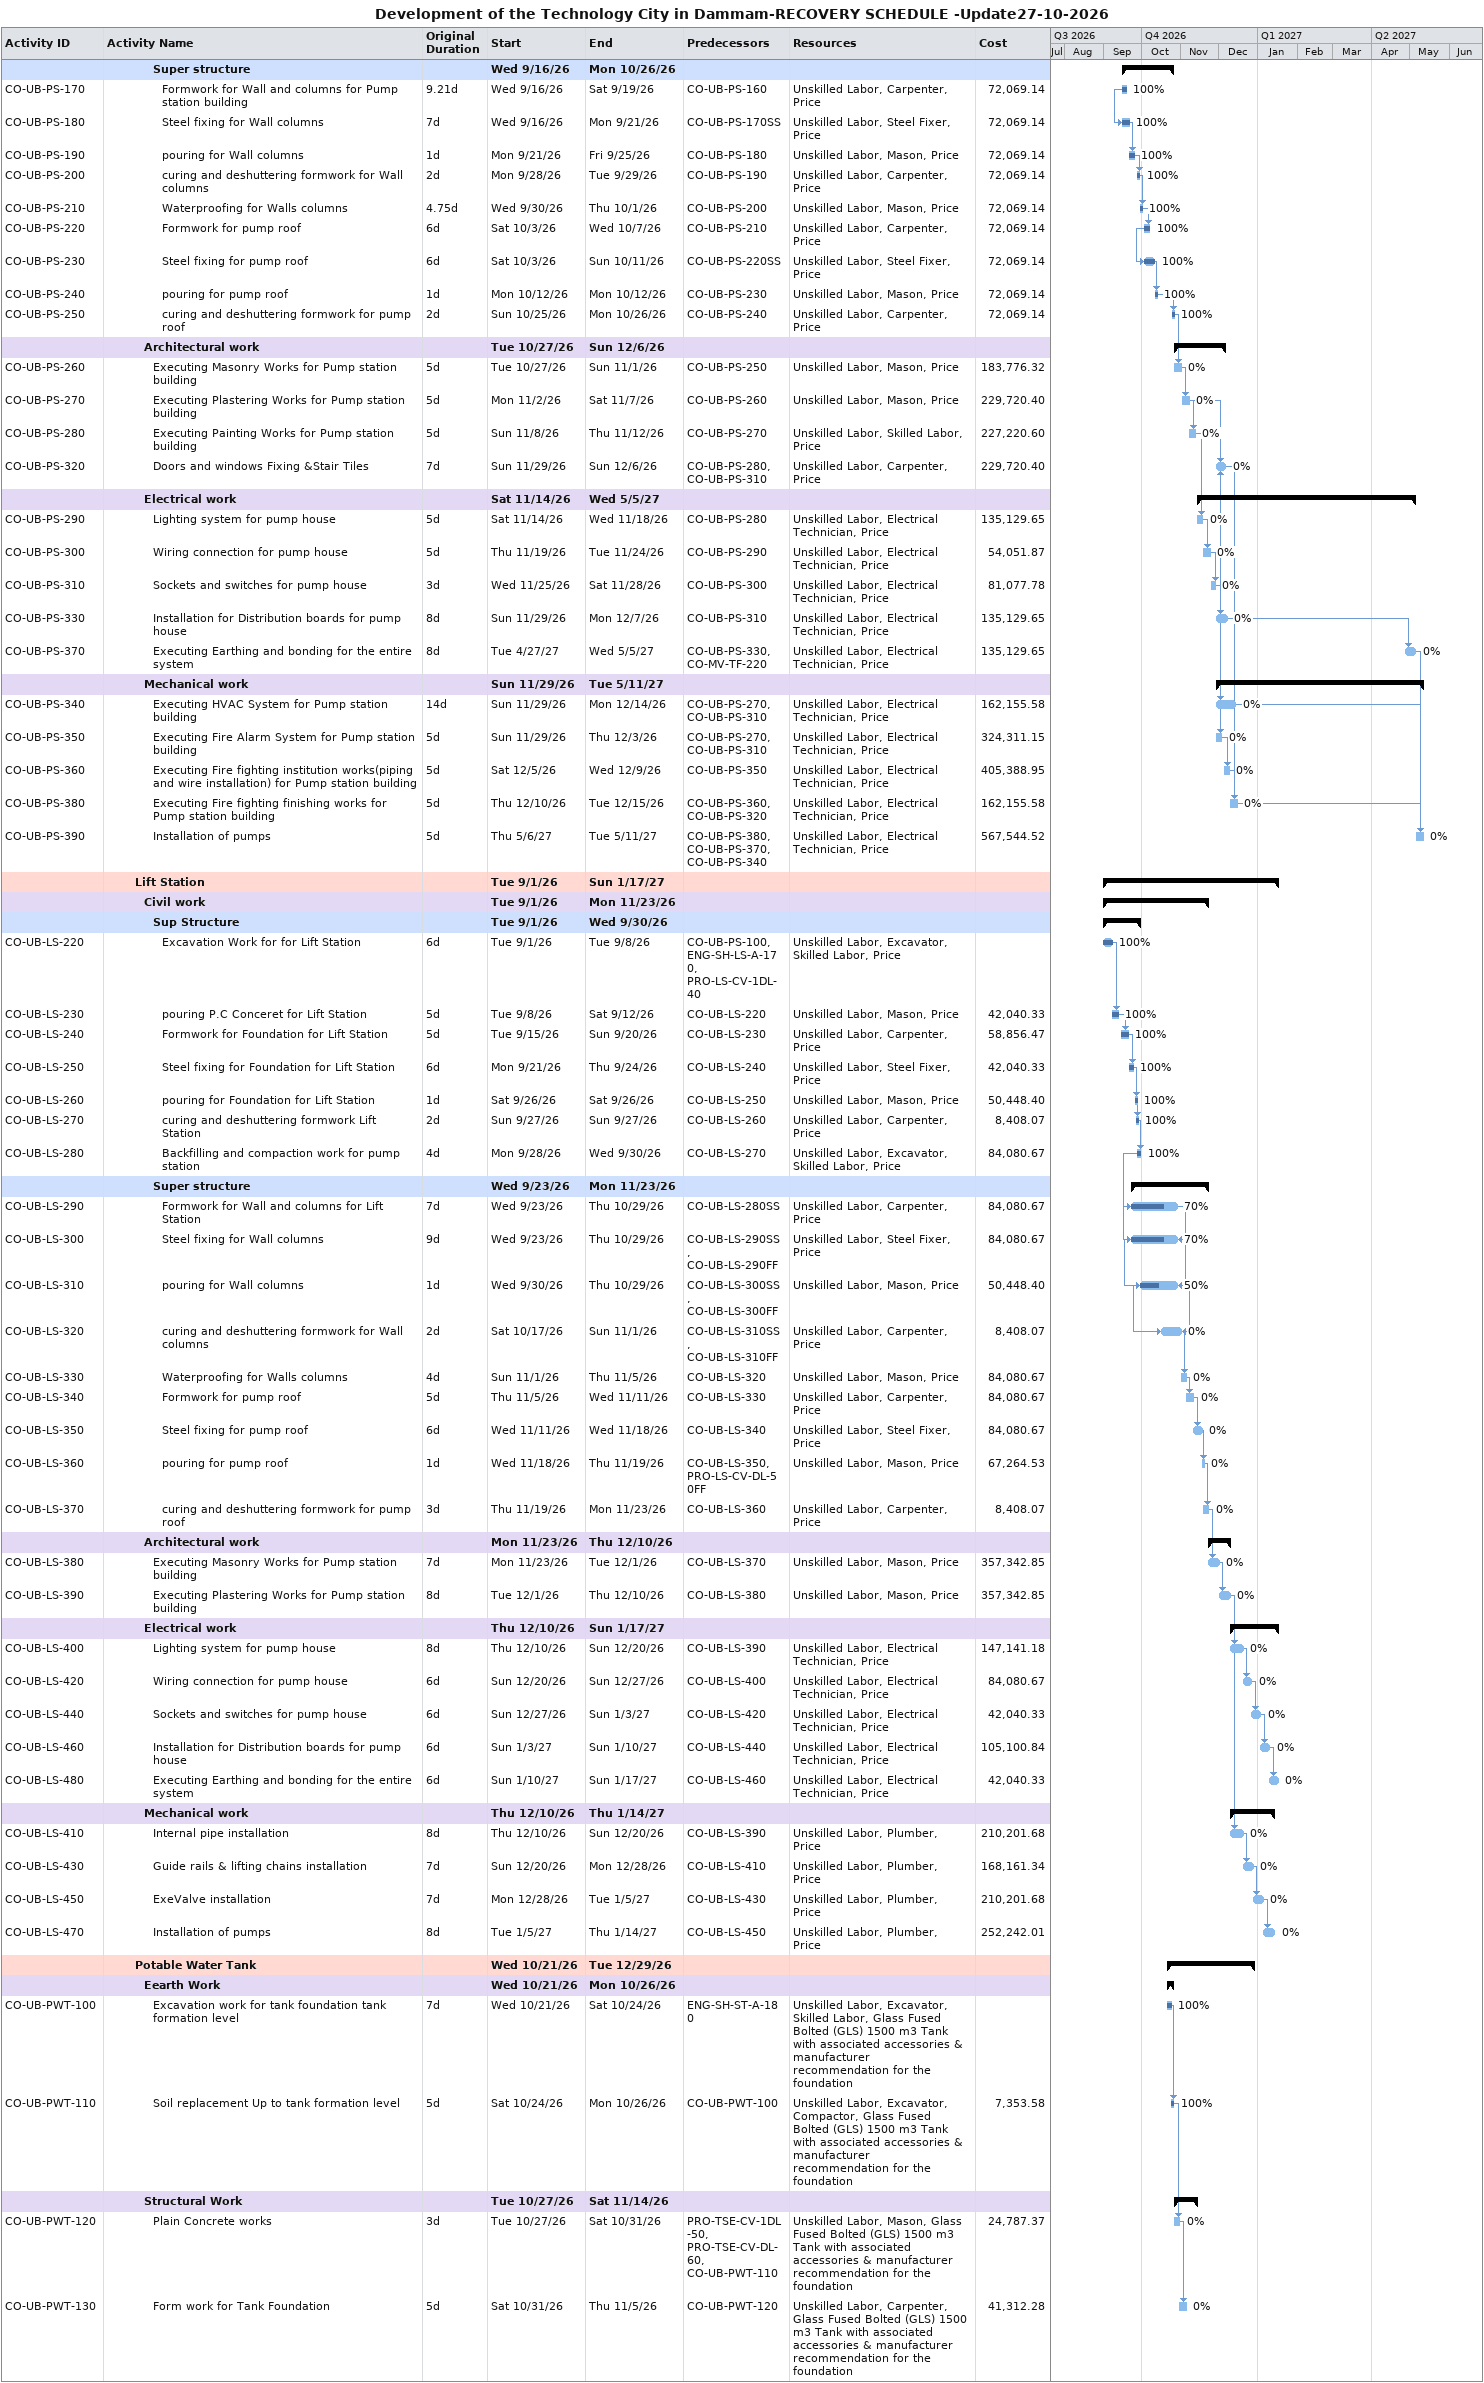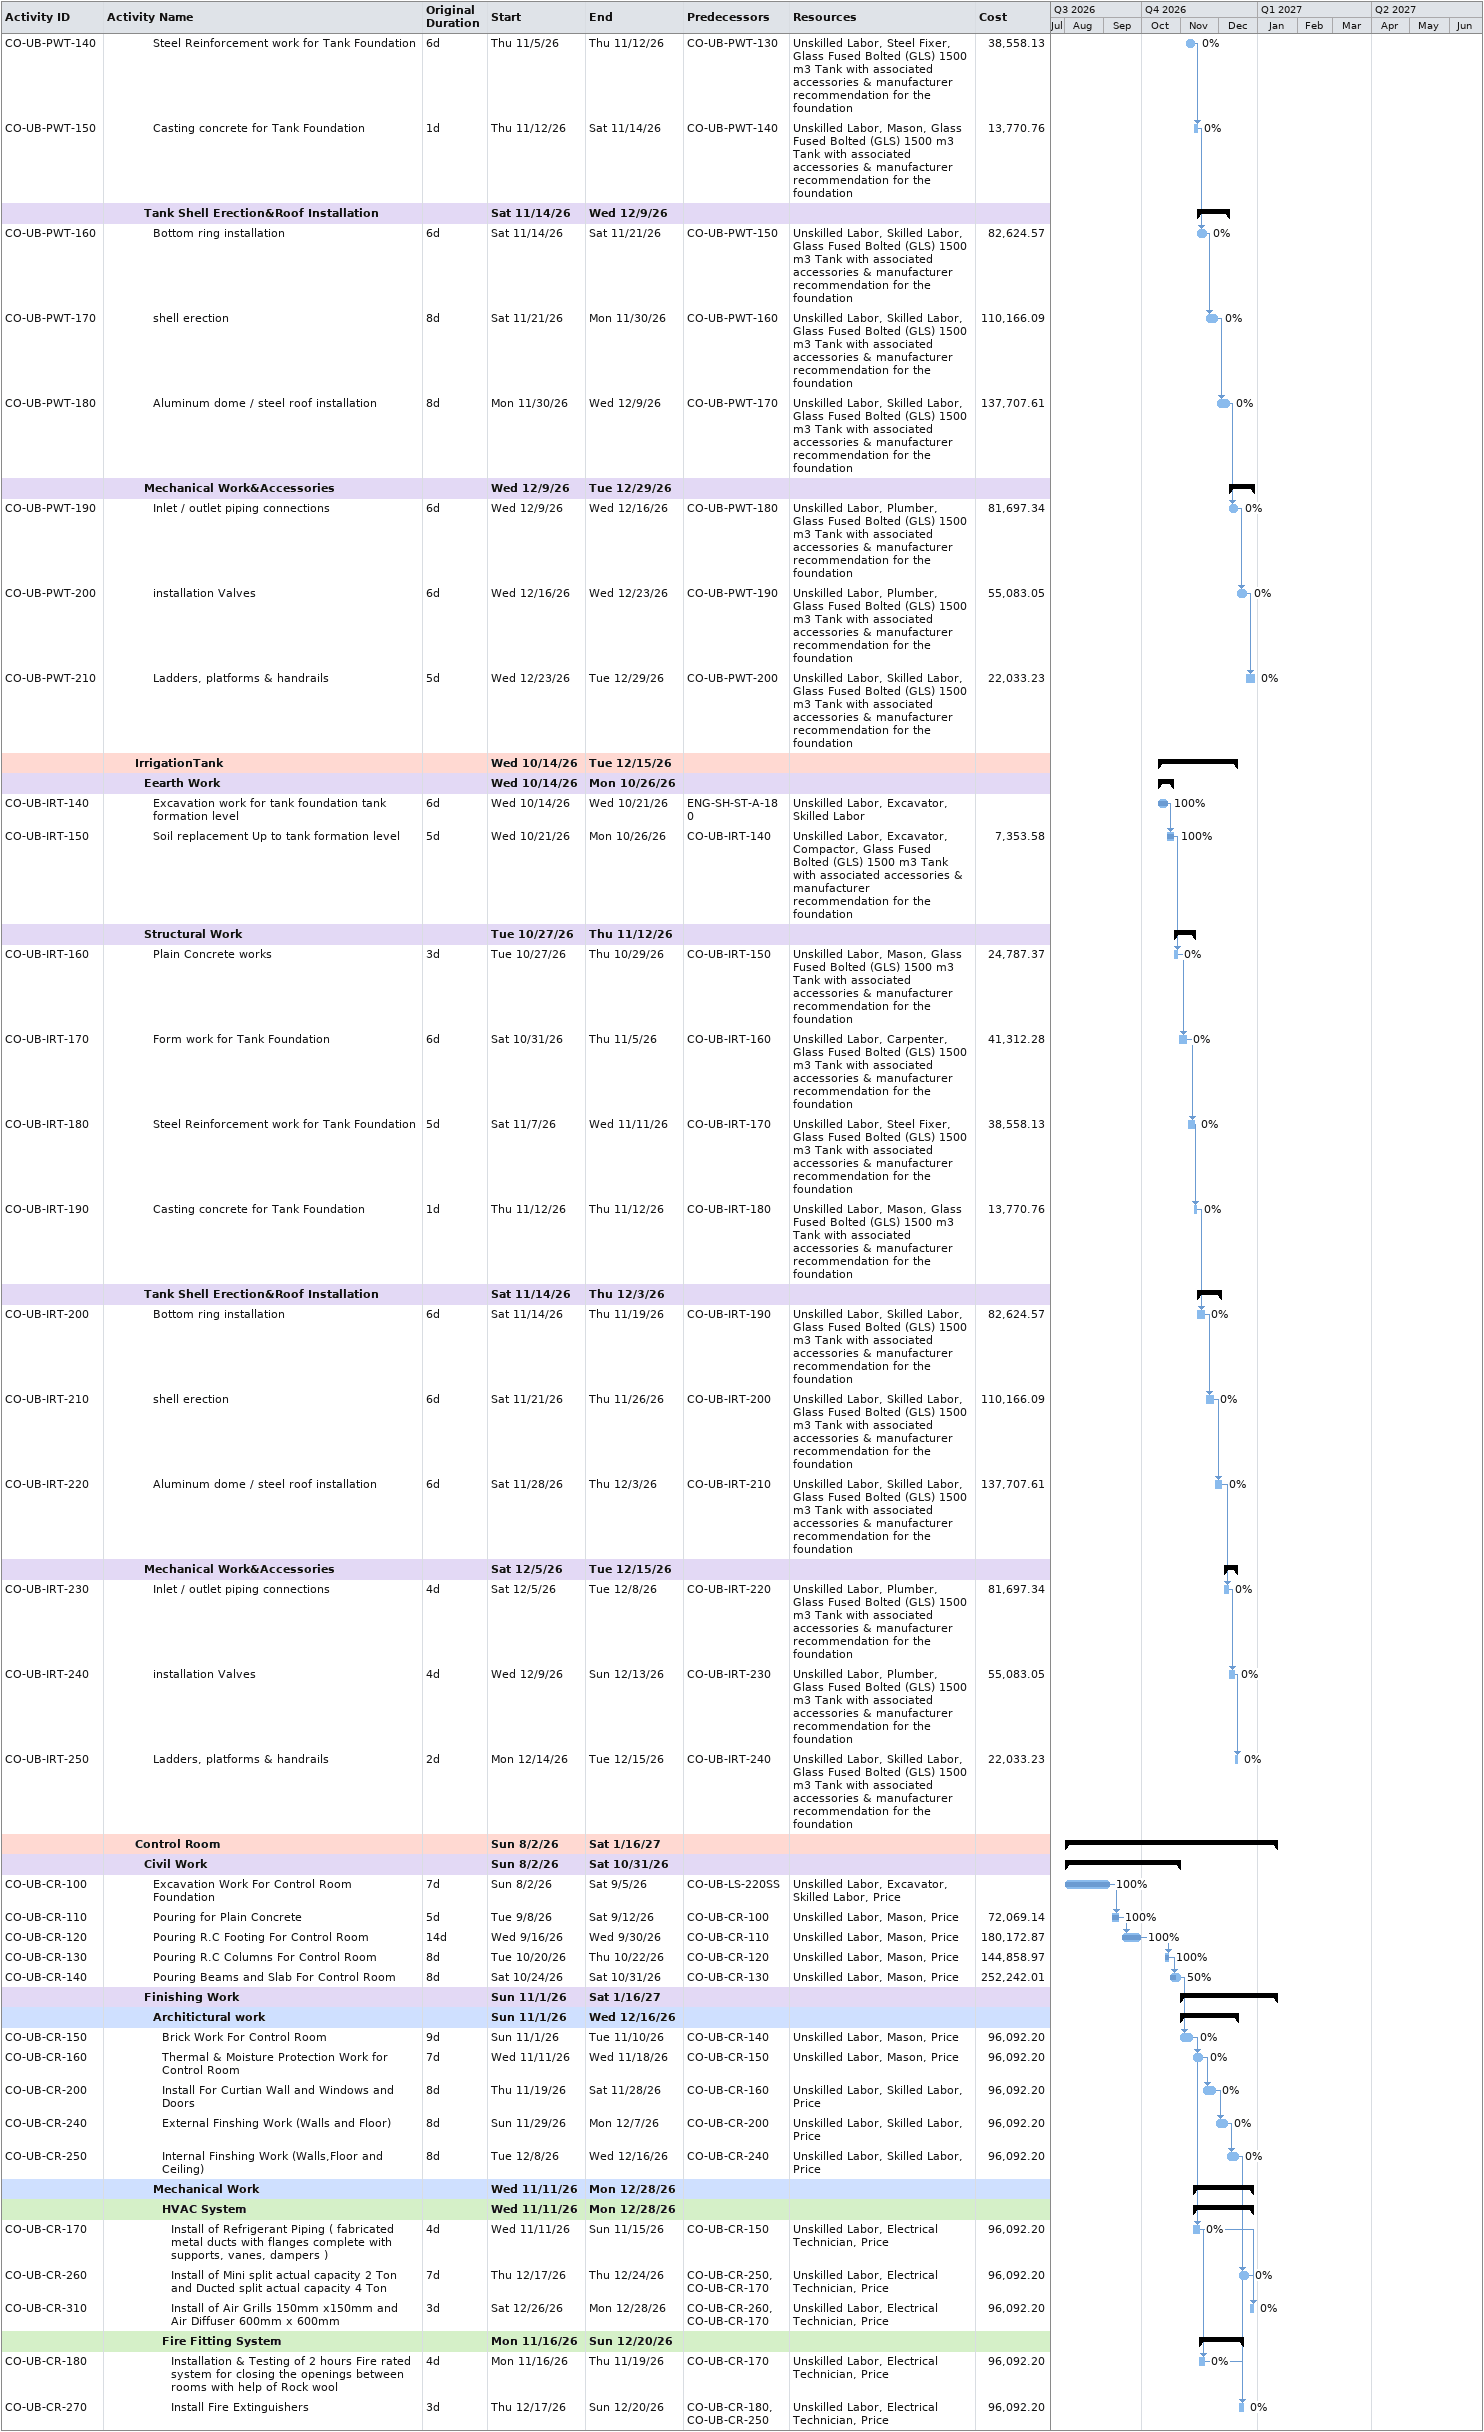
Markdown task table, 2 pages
Development of the Technology City in Dammam-RECOVERY SCHEDULE -Update27-10-2026

| ID | Level | Task | Original duration | Start | Finish | Predecessors | Resources | % complete | Cost |
|---|---|---|---|---|---|---|---|---|---|
|  | 6 | **Super structure** |  | 2026-09-16 | 2026-10-26 |  |  |  |  |
| CO-UB-PS-170 | 7 | Formwork for Wall and columns for Pump station building | 9.21d | 2026-09-16 | 2026-09-19 | CO-UB-PS-160 | Unskilled Labor, Carpenter, Price | 100 | 72069.14 |
| CO-UB-PS-180 | 7 | Steel fixing for Wall columns | 7d | 2026-09-16 | 2026-09-21 | CO-UB-PS-170SS | Unskilled Labor, Steel Fixer, Price | 100 | 72069.14 |
| CO-UB-PS-190 | 7 | pouring for Wall columns | 1d | 2026-09-21 | 2026-09-25 | CO-UB-PS-180 | Unskilled Labor, Mason, Price | 100 | 72069.14 |
| CO-UB-PS-200 | 7 | curing and deshuttering formwork for Wall columns | 2d | 2026-09-28 | 2026-09-29 | CO-UB-PS-190 | Unskilled Labor, Carpenter, Price | 100 | 72069.14 |
| CO-UB-PS-210 | 7 | Waterproofing for Walls columns | 4.75d | 2026-09-30 | 2026-10-01 | CO-UB-PS-200 | Unskilled Labor, Mason, Price | 100 | 72069.14 |
| CO-UB-PS-220 | 7 | Formwork for pump roof | 6d | 2026-10-03 | 2026-10-07 | CO-UB-PS-210 | Unskilled Labor, Carpenter, Price | 100 | 72069.14 |
| CO-UB-PS-230 | 7 | Steel fixing for pump roof | 6d | 2026-10-03 | 2026-10-11 | CO-UB-PS-220SS | Unskilled Labor, Steel Fixer, Price | 100 | 72069.14 |
| CO-UB-PS-240 | 7 | pouring for pump roof | 1d | 2026-10-12 | 2026-10-12 | CO-UB-PS-230 | Unskilled Labor, Mason, Price | 100 | 72069.14 |
| CO-UB-PS-250 | 7 | curing and deshuttering formwork for pump roof | 2d | 2026-10-25 | 2026-10-26 | CO-UB-PS-240 | Unskilled Labor, Carpenter, Price | 100 | 72069.14 |
|  | 5 | **Architectural work** |  | 2026-10-27 | 2026-12-06 |  |  |  |  |
| CO-UB-PS-260 | 6 | Executing Masonry Works for Pump station building | 5d | 2026-10-27 | 2026-11-01 | CO-UB-PS-250 | Unskilled Labor, Mason, Price | 0 | 183776.32 |
| CO-UB-PS-270 | 6 | Executing Plastering Works for Pump station building | 5d | 2026-11-02 | 2026-11-07 | CO-UB-PS-260 | Unskilled Labor, Mason, Price | 0 | 229720.40 |
| CO-UB-PS-280 | 6 | Executing Painting Works for Pump station building | 5d | 2026-11-08 | 2026-11-12 | CO-UB-PS-270 | Unskilled Labor, Skilled Labor, Price | 0 | 227220.60 |
| CO-UB-PS-320 | 6 | Doors and windows Fixing &Stair Tiles | 7d | 2026-11-29 | 2026-12-06 | CO-UB-PS-280, CO-UB-PS-310 | Unskilled Labor, Carpenter, Price | 0 | 229720.40 |
|  | 5 | **Electrical work** |  | 2026-11-14 | 2027-05-05 |  |  |  |  |
| CO-UB-PS-290 | 6 | Lighting system for pump house | 5d | 2026-11-14 | 2026-11-18 | CO-UB-PS-280 | Unskilled Labor, Electrical Technician, Price | 0 | 135129.65 |
| CO-UB-PS-300 | 6 | Wiring connection for pump house | 5d | 2026-11-19 | 2026-11-24 | CO-UB-PS-290 | Unskilled Labor, Electrical Technician, Price | 0 | 54051.87 |
| CO-UB-PS-310 | 6 | Sockets and switches for pump house | 3d | 2026-11-25 | 2026-11-28 | CO-UB-PS-300 | Unskilled Labor, Electrical Technician, Price | 0 | 81077.78 |
| CO-UB-PS-330 | 6 | Installation for Distribution boards for pump house | 8d | 2026-11-29 | 2026-12-07 | CO-UB-PS-310 | Unskilled Labor, Electrical Technician, Price | 0 | 135129.65 |
| CO-UB-PS-370 | 6 | Executing Earthing and bonding for the entire system | 8d | 2027-04-27 | 2027-05-05 | CO-UB-PS-330, CO-MV-TF-220 | Unskilled Labor, Electrical Technician, Price | 0 | 135129.65 |
|  | 5 | **Mechanical work** |  | 2026-11-29 | 2027-05-11 |  |  |  |  |
| CO-UB-PS-340 | 6 | Executing HVAC System for Pump station building | 14d | 2026-11-29 | 2026-12-14 | CO-UB-PS-270, CO-UB-PS-310 | Unskilled Labor, Electrical Technician, Price | 0 | 162155.58 |
| CO-UB-PS-350 | 6 | Executing Fire Alarm System for Pump station building | 5d | 2026-11-29 | 2026-12-03 | CO-UB-PS-270, CO-UB-PS-310 | Unskilled Labor, Electrical Technician, Price | 0 | 324311.15 |
| CO-UB-PS-360 | 6 | Executing Fire fighting institution works(piping and wire installation) for Pump station building | 5d | 2026-12-05 | 2026-12-09 | CO-UB-PS-350 | Unskilled Labor, Electrical Technician, Price | 0 | 405388.95 |
| CO-UB-PS-380 | 6 | Executing Fire fighting finishing works for Pump station building | 5d | 2026-12-10 | 2026-12-15 | CO-UB-PS-360, CO-UB-PS-320 | Unskilled Labor, Electrical Technician, Price | 0 | 162155.58 |
| CO-UB-PS-390 | 6 | Installation of pumps | 5d | 2027-05-06 | 2027-05-11 | CO-UB-PS-380, CO-UB-PS-370, CO-UB-PS-340 | Unskilled Labor, Electrical Technician, Price | 0 | 567544.52 |
|  | 4 | **Lift Station** |  | 2026-09-01 | 2027-01-17 |  |  |  |  |
|  | 5 | **Civil work** |  | 2026-09-01 | 2026-11-23 |  |  |  |  |
|  | 6 | **Sup Structure** |  | 2026-09-01 | 2026-09-30 |  |  |  |  |
| CO-UB-LS-220 | 7 | Excavation Work for for Lift Station | 6d | 2026-09-01 | 2026-09-08 | CO-UB-PS-100, ENG-SH-LS-A-170, PRO-LS-CV-1DL-40 | Unskilled Labor, Excavator, Skilled Labor, Price | 100 |  |
| CO-UB-LS-230 | 7 | pouring P.C Conceret for Lift Station | 5d | 2026-09-08 | 2026-09-12 | CO-UB-LS-220 | Unskilled Labor, Mason, Price | 100 | 42040.33 |
| CO-UB-LS-240 | 7 | Formwork for Foundation for Lift Station | 5d | 2026-09-15 | 2026-09-20 | CO-UB-LS-230 | Unskilled Labor, Carpenter, Price | 100 | 58856.47 |
| CO-UB-LS-250 | 7 | Steel fixing for Foundation for Lift Station | 6d | 2026-09-21 | 2026-09-24 | CO-UB-LS-240 | Unskilled Labor, Steel Fixer, Price | 100 | 42040.33 |
| CO-UB-LS-260 | 7 | pouring for Foundation for Lift Station | 1d | 2026-09-26 | 2026-09-26 | CO-UB-LS-250 | Unskilled Labor, Mason, Price | 100 | 50448.40 |
| CO-UB-LS-270 | 7 | curing and deshuttering formwork Lift Station | 2d | 2026-09-27 | 2026-09-27 | CO-UB-LS-260 | Unskilled Labor, Carpenter, Price | 100 | 8408.07 |
| CO-UB-LS-280 | 7 | Backfilling and compaction work for pump station | 4d | 2026-09-28 | 2026-09-30 | CO-UB-LS-270 | Unskilled Labor, Excavator, Skilled Labor, Price | 100 | 84080.67 |
|  | 6 | **Super structure** |  | 2026-09-23 | 2026-11-23 |  |  |  |  |
| CO-UB-LS-290 | 7 | Formwork for Wall and columns for Lift Station | 7d | 2026-09-23 | 2026-10-29 | CO-UB-LS-280SS | Unskilled Labor, Carpenter, Price | 70 | 84080.67 |
| CO-UB-LS-300 | 7 | Steel fixing for Wall columns | 9d | 2026-09-23 | 2026-10-29 | CO-UB-LS-290SS, CO-UB-LS-290FF | Unskilled Labor, Steel Fixer, Price | 70 | 84080.67 |
| CO-UB-LS-310 | 7 | pouring for Wall columns | 1d | 2026-09-30 | 2026-10-29 | CO-UB-LS-300SS, CO-UB-LS-300FF | Unskilled Labor, Mason, Price | 50 | 50448.40 |
| CO-UB-LS-320 | 7 | curing and deshuttering formwork for Wall columns | 2d | 2026-10-17 | 2026-11-01 | CO-UB-LS-310SS, CO-UB-LS-310FF | Unskilled Labor, Carpenter, Price | 0 | 8408.07 |
| CO-UB-LS-330 | 7 | Waterproofing for Walls columns | 4d | 2026-11-01 | 2026-11-05 | CO-UB-LS-320 | Unskilled Labor, Mason, Price | 0 | 84080.67 |
| CO-UB-LS-340 | 7 | Formwork for pump roof | 5d | 2026-11-05 | 2026-11-11 | CO-UB-LS-330 | Unskilled Labor, Carpenter, Price | 0 | 84080.67 |
| CO-UB-LS-350 | 7 | Steel fixing for pump roof | 6d | 2026-11-11 | 2026-11-18 | CO-UB-LS-340 | Unskilled Labor, Steel Fixer, Price | 0 | 84080.67 |
| CO-UB-LS-360 | 7 | pouring for pump roof | 1d | 2026-11-18 | 2026-11-19 | CO-UB-LS-350, PRO-LS-CV-DL-50FF | Unskilled Labor, Mason, Price | 0 | 67264.53 |
| CO-UB-LS-370 | 7 | curing and deshuttering formwork for pump roof | 3d | 2026-11-19 | 2026-11-23 | CO-UB-LS-360 | Unskilled Labor, Carpenter, Price | 0 | 8408.07 |
|  | 5 | **Architectural work** |  | 2026-11-23 | 2026-12-10 |  |  |  |  |
| CO-UB-LS-380 | 6 | Executing Masonry Works for Pump station building | 7d | 2026-11-23 | 2026-12-01 | CO-UB-LS-370 | Unskilled Labor, Mason, Price | 0 | 357342.85 |
| CO-UB-LS-390 | 6 | Executing Plastering Works for Pump station building | 8d | 2026-12-01 | 2026-12-10 | CO-UB-LS-380 | Unskilled Labor, Mason, Price | 0 | 357342.85 |
|  | 5 | **Electrical work** |  | 2026-12-10 | 2027-01-17 |  |  |  |  |
| CO-UB-LS-400 | 6 | Lighting system for pump house | 8d | 2026-12-10 | 2026-12-20 | CO-UB-LS-390 | Unskilled Labor, Electrical Technician, Price | 0 | 147141.18 |
| CO-UB-LS-420 | 6 | Wiring connection for pump house | 6d | 2026-12-20 | 2026-12-27 | CO-UB-LS-400 | Unskilled Labor, Electrical Technician, Price | 0 | 84080.67 |
| CO-UB-LS-440 | 6 | Sockets and switches for pump house | 6d | 2026-12-27 | 2027-01-03 | CO-UB-LS-420 | Unskilled Labor, Electrical Technician, Price | 0 | 42040.33 |
| CO-UB-LS-460 | 6 | Installation for Distribution boards for pump house | 6d | 2027-01-03 | 2027-01-10 | CO-UB-LS-440 | Unskilled Labor, Electrical Technician, Price | 0 | 105100.84 |
| CO-UB-LS-480 | 6 | Executing Earthing and bonding for the entire system | 6d | 2027-01-10 | 2027-01-17 | CO-UB-LS-460 | Unskilled Labor, Electrical Technician, Price | 0 | 42040.33 |
|  | 5 | **Mechanical work** |  | 2026-12-10 | 2027-01-14 |  |  |  |  |
| CO-UB-LS-410 | 6 | Internal pipe installation | 8d | 2026-12-10 | 2026-12-20 | CO-UB-LS-390 | Unskilled Labor, Plumber, Price | 0 | 210201.68 |
| CO-UB-LS-430 | 6 | Guide rails & lifting chains installation | 7d | 2026-12-20 | 2026-12-28 | CO-UB-LS-410 | Unskilled Labor, Plumber, Price | 0 | 168161.34 |
| CO-UB-LS-450 | 6 | ExeValve installation | 7d | 2026-12-28 | 2027-01-05 | CO-UB-LS-430 | Unskilled Labor, Plumber, Price | 0 | 210201.68 |
| CO-UB-LS-470 | 6 | Installation of pumps | 8d | 2027-01-05 | 2027-01-14 | CO-UB-LS-450 | Unskilled Labor, Plumber, Price | 0 | 252242.01 |
|  | 4 | **Potable Water Tank** |  | 2026-10-21 | 2026-12-29 |  |  |  |  |
|  | 5 | **Eearth Work** |  | 2026-10-21 | 2026-10-26 |  |  |  |  |
| CO-UB-PWT-100 | 6 | Excavation work for tank foundation tank formation level | 7d | 2026-10-21 | 2026-10-24 | ENG-SH-ST-A-180 | Unskilled Labor, Excavator, Skilled Labor, Glass Fused Bolted (GLS) 1500 m3 Tank with associated accessories & manufacturer recommendation for the foundation | 100 |  |
| CO-UB-PWT-110 | 6 | Soil replacement Up to tank formation level | 5d | 2026-10-24 | 2026-10-26 | CO-UB-PWT-100 | Unskilled Labor, Excavator, Compactor, Glass Fused Bolted (GLS) 1500 m3 Tank with associated accessories & manufacturer recommendation for the foundation | 100 | 7353.58 |
|  | 5 | **Structural Work** |  | 2026-10-27 | 2026-11-14 |  |  |  |  |
| CO-UB-PWT-120 | 6 | Plain Concrete works | 3d | 2026-10-27 | 2026-10-31 | PRO-TSE-CV-1DL-50, PRO-TSE-CV-DL-60, CO-UB-PWT-110 | Unskilled Labor, Mason, Glass Fused Bolted (GLS) 1500 m3 Tank with associated accessories & manufacturer recommendation for the foundation | 0 | 24787.37 |
| CO-UB-PWT-130 | 6 | Form work for Tank Foundation | 5d | 2026-10-31 | 2026-11-05 | CO-UB-PWT-120 | Unskilled Labor, Carpenter, Glass Fused Bolted (GLS) 1500 m3 Tank with associated accessories & manufacturer recommendation for the foundation | 0 | 41312.28 |
| CO-UB-PWT-140 | 6 | Steel Reinforcement work for Tank Foundation | 6d | 2026-11-05 | 2026-11-12 | CO-UB-PWT-130 | Unskilled Labor, Steel Fixer, Glass Fused Bolted (GLS) 1500 m3 Tank with associated accessories & manufacturer recommendation for the foundation | 0 | 38558.13 |
| CO-UB-PWT-150 | 6 | Casting concrete for Tank Foundation | 1d | 2026-11-12 | 2026-11-14 | CO-UB-PWT-140 | Unskilled Labor, Mason, Glass Fused Bolted (GLS) 1500 m3 Tank with associated accessories & manufacturer recommendation for the foundation | 0 | 13770.76 |
|  | 5 | **Tank Shell Erection&Roof Installation** |  | 2026-11-14 | 2026-12-09 |  |  |  |  |
| CO-UB-PWT-160 | 6 | Bottom ring installation | 6d | 2026-11-14 | 2026-11-21 | CO-UB-PWT-150 | Unskilled Labor, Skilled Labor, Glass Fused Bolted (GLS) 1500 m3 Tank with associated accessories & manufacturer recommendation for the foundation | 0 | 82624.57 |
| CO-UB-PWT-170 | 6 | shell erection | 8d | 2026-11-21 | 2026-11-30 | CO-UB-PWT-160 | Unskilled Labor, Skilled Labor, Glass Fused Bolted (GLS) 1500 m3 Tank with associated accessories & manufacturer recommendation for the foundation | 0 | 110166.09 |
| CO-UB-PWT-180 | 6 | Aluminum dome / steel roof installation | 8d | 2026-11-30 | 2026-12-09 | CO-UB-PWT-170 | Unskilled Labor, Skilled Labor, Glass Fused Bolted (GLS) 1500 m3 Tank with associated accessories & manufacturer recommendation for the foundation | 0 | 137707.61 |
|  | 5 | **Mechanical Work&Accessories** |  | 2026-12-09 | 2026-12-29 |  |  |  |  |
| CO-UB-PWT-190 | 6 | Inlet / outlet piping connections | 6d | 2026-12-09 | 2026-12-16 | CO-UB-PWT-180 | Unskilled Labor, Plumber, Glass Fused Bolted (GLS) 1500 m3 Tank with associated accessories & manufacturer recommendation for the foundation | 0 | 81697.34 |
| CO-UB-PWT-200 | 6 | installation Valves | 6d | 2026-12-16 | 2026-12-23 | CO-UB-PWT-190 | Unskilled Labor, Plumber, Glass Fused Bolted (GLS) 1500 m3 Tank with associated accessories & manufacturer recommendation for the foundation | 0 | 55083.05 |
| CO-UB-PWT-210 | 6 | Ladders, platforms & handrails | 5d | 2026-12-23 | 2026-12-29 | CO-UB-PWT-200 | Unskilled Labor, Skilled Labor, Glass Fused Bolted (GLS) 1500 m3 Tank with associated accessories & manufacturer recommendation for the foundation | 0 | 22033.23 |
|  | 4 | **IrrigationTank** |  | 2026-10-14 | 2026-12-15 |  |  |  |  |
|  | 5 | **Eearth Work** |  | 2026-10-14 | 2026-10-26 |  |  |  |  |
| CO-UB-IRT-140 | 6 | Excavation work for tank foundation tank formation level | 6d | 2026-10-14 | 2026-10-21 | ENG-SH-ST-A-180 | Unskilled Labor, Excavator, Skilled Labor | 100 |  |
| CO-UB-IRT-150 | 6 | Soil replacement Up to tank formation level | 5d | 2026-10-21 | 2026-10-26 | CO-UB-IRT-140 | Unskilled Labor, Excavator, Compactor, Glass Fused Bolted (GLS) 1500 m3 Tank with associated accessories & manufacturer recommendation for the foundation | 100 | 7353.58 |
|  | 5 | **Structural Work** |  | 2026-10-27 | 2026-11-12 |  |  |  |  |
| CO-UB-IRT-160 | 6 | Plain Concrete works | 3d | 2026-10-27 | 2026-10-29 | CO-UB-IRT-150 | Unskilled Labor, Mason, Glass Fused Bolted (GLS) 1500 m3 Tank with associated accessories & manufacturer recommendation for the foundation | 0 | 24787.37 |
| CO-UB-IRT-170 | 6 | Form work for Tank Foundation | 6d | 2026-10-31 | 2026-11-05 | CO-UB-IRT-160 | Unskilled Labor, Carpenter, Glass Fused Bolted (GLS) 1500 m3 Tank with associated accessories & manufacturer recommendation for the foundation | 0 | 41312.28 |
| CO-UB-IRT-180 | 6 | Steel Reinforcement work for Tank Foundation | 5d | 2026-11-07 | 2026-11-11 | CO-UB-IRT-170 | Unskilled Labor, Steel Fixer, Glass Fused Bolted (GLS) 1500 m3 Tank with associated accessories & manufacturer recommendation for the foundation | 0 | 38558.13 |
| CO-UB-IRT-190 | 6 | Casting concrete for Tank Foundation | 1d | 2026-11-12 | 2026-11-12 | CO-UB-IRT-180 | Unskilled Labor, Mason, Glass Fused Bolted (GLS) 1500 m3 Tank with associated accessories & manufacturer recommendation for the foundation | 0 | 13770.76 |
|  | 5 | **Tank Shell Erection&Roof Installation** |  | 2026-11-14 | 2026-12-03 |  |  |  |  |
| CO-UB-IRT-200 | 6 | Bottom ring installation | 6d | 2026-11-14 | 2026-11-19 | CO-UB-IRT-190 | Unskilled Labor, Skilled Labor, Glass Fused Bolted (GLS) 1500 m3 Tank with associated accessories & manufacturer recommendation for the foundation | 0 | 82624.57 |
| CO-UB-IRT-210 | 6 | shell erection | 6d | 2026-11-21 | 2026-11-26 | CO-UB-IRT-200 | Unskilled Labor, Skilled Labor, Glass Fused Bolted (GLS) 1500 m3 Tank with associated accessories & manufacturer recommendation for the foundation | 0 | 110166.09 |
| CO-UB-IRT-220 | 6 | Aluminum dome / steel roof installation | 6d | 2026-11-28 | 2026-12-03 | CO-UB-IRT-210 | Unskilled Labor, Skilled Labor, Glass Fused Bolted (GLS) 1500 m3 Tank with associated accessories & manufacturer recommendation for the foundation | 0 | 137707.61 |
|  | 5 | **Mechanical Work&Accessories** |  | 2026-12-05 | 2026-12-15 |  |  |  |  |
| CO-UB-IRT-230 | 6 | Inlet / outlet piping connections | 4d | 2026-12-05 | 2026-12-08 | CO-UB-IRT-220 | Unskilled Labor, Plumber, Glass Fused Bolted (GLS) 1500 m3 Tank with associated accessories & manufacturer recommendation for the foundation | 0 | 81697.34 |
| CO-UB-IRT-240 | 6 | installation Valves | 4d | 2026-12-09 | 2026-12-13 | CO-UB-IRT-230 | Unskilled Labor, Plumber, Glass Fused Bolted (GLS) 1500 m3 Tank with associated accessories & manufacturer recommendation for the foundation | 0 | 55083.05 |
| CO-UB-IRT-250 | 6 | Ladders, platforms & handrails | 2d | 2026-12-14 | 2026-12-15 | CO-UB-IRT-240 | Unskilled Labor, Skilled Labor, Glass Fused Bolted (GLS) 1500 m3 Tank with associated accessories & manufacturer recommendation for the foundation | 0 | 22033.23 |
|  | 4 | **Control Room** |  | 2026-08-02 | 2027-01-16 |  |  |  |  |
|  | 5 | **Civil Work** |  | 2026-08-02 | 2026-10-31 |  |  |  |  |
| CO-UB-CR-100 | 6 | Excavation Work For Control Room Foundation | 7d | 2026-08-02 | 2026-09-05 | CO-UB-LS-220SS | Unskilled Labor, Excavator, Skilled Labor, Price | 100 |  |
| CO-UB-CR-110 | 6 | Pouring for Plain Concrete | 5d | 2026-09-08 | 2026-09-12 | CO-UB-CR-100 | Unskilled Labor, Mason, Price | 100 | 72069.14 |
| CO-UB-CR-120 | 6 | Pouring R.C Footing For Control Room | 14d | 2026-09-16 | 2026-09-30 | CO-UB-CR-110 | Unskilled Labor, Mason, Price | 100 | 180172.87 |
| CO-UB-CR-130 | 6 | Pouring R.C Columns For Control Room | 8d | 2026-10-20 | 2026-10-22 | CO-UB-CR-120 | Unskilled Labor, Mason, Price | 100 | 144858.97 |
| CO-UB-CR-140 | 6 | Pouring Beams and Slab For Control Room | 8d | 2026-10-24 | 2026-10-31 | CO-UB-CR-130 | Unskilled Labor, Mason, Price | 50 | 252242.01 |
|  | 5 | **Finishing Work** |  | 2026-11-01 | 2027-01-16 |  |  |  |  |
|  | 6 | **Architictural work** |  | 2026-11-01 | 2026-12-16 |  |  |  |  |
| CO-UB-CR-150 | 7 | Brick Work For Control Room | 9d | 2026-11-01 | 2026-11-10 | CO-UB-CR-140 | Unskilled Labor, Mason, Price | 0 | 96092.20 |
| CO-UB-CR-160 | 7 | Thermal & Moisture Protection Work for Control Room | 7d | 2026-11-11 | 2026-11-18 | CO-UB-CR-150 | Unskilled Labor, Mason, Price | 0 | 96092.20 |
| CO-UB-CR-200 | 7 | Install For Curtian Wall and Windows and Doors | 8d | 2026-11-19 | 2026-11-28 | CO-UB-CR-160 | Unskilled Labor, Skilled Labor, Price | 0 | 96092.20 |
| CO-UB-CR-240 | 7 | External Finshing Work (Walls and Floor) | 8d | 2026-11-29 | 2026-12-07 | CO-UB-CR-200 | Unskilled Labor, Skilled Labor, Price | 0 | 96092.20 |
| CO-UB-CR-250 | 7 | Internal Finshing Work (Walls,Floor and Ceiling) | 8d | 2026-12-08 | 2026-12-16 | CO-UB-CR-240 | Unskilled Labor, Skilled Labor, Price | 0 | 96092.20 |
|  | 6 | **Mechanical Work** |  | 2026-11-11 | 2026-12-28 |  |  |  |  |
|  | 7 | **HVAC System** |  | 2026-11-11 | 2026-12-28 |  |  |  |  |
| CO-UB-CR-170 | 8 | Install of Refrigerant Piping ( fabricated metal ducts with flanges complete with supports, vanes, dampers ) | 4d | 2026-11-11 | 2026-11-15 | CO-UB-CR-150 | Unskilled Labor, Electrical Technician, Price | 0 | 96092.20 |
| CO-UB-CR-260 | 8 | Install of Mini split actual capacity 2 Ton and Ducted split actual capacity 4 Ton | 7d | 2026-12-17 | 2026-12-24 | CO-UB-CR-250, CO-UB-CR-170 | Unskilled Labor, Electrical Technician, Price | 0 | 96092.20 |
| CO-UB-CR-310 | 8 | Install of Air Grills 150mm x150mm and Air Diffuser 600mm x 600mm | 3d | 2026-12-26 | 2026-12-28 | CO-UB-CR-260, CO-UB-CR-170 | Unskilled Labor, Electrical Technician, Price | 0 | 96092.20 |
|  | 7 | **Fire Fitting System** |  | 2026-11-16 | 2026-12-20 |  |  |  |  |
| CO-UB-CR-180 | 8 | Installation & Testing of 2 hours Fire rated system for closing the openings between rooms with help of Rock wool | 4d | 2026-11-16 | 2026-11-19 | CO-UB-CR-170 | Unskilled Labor, Electrical Technician, Price | 0 | 96092.20 |
| CO-UB-CR-270 | 8 | Install Fire Extinguishers | 3d | 2026-12-17 | 2026-12-20 | CO-UB-CR-180, CO-UB-CR-250 | Unskilled Labor, Electrical Technician, Price | 0 | 96092.20 |
